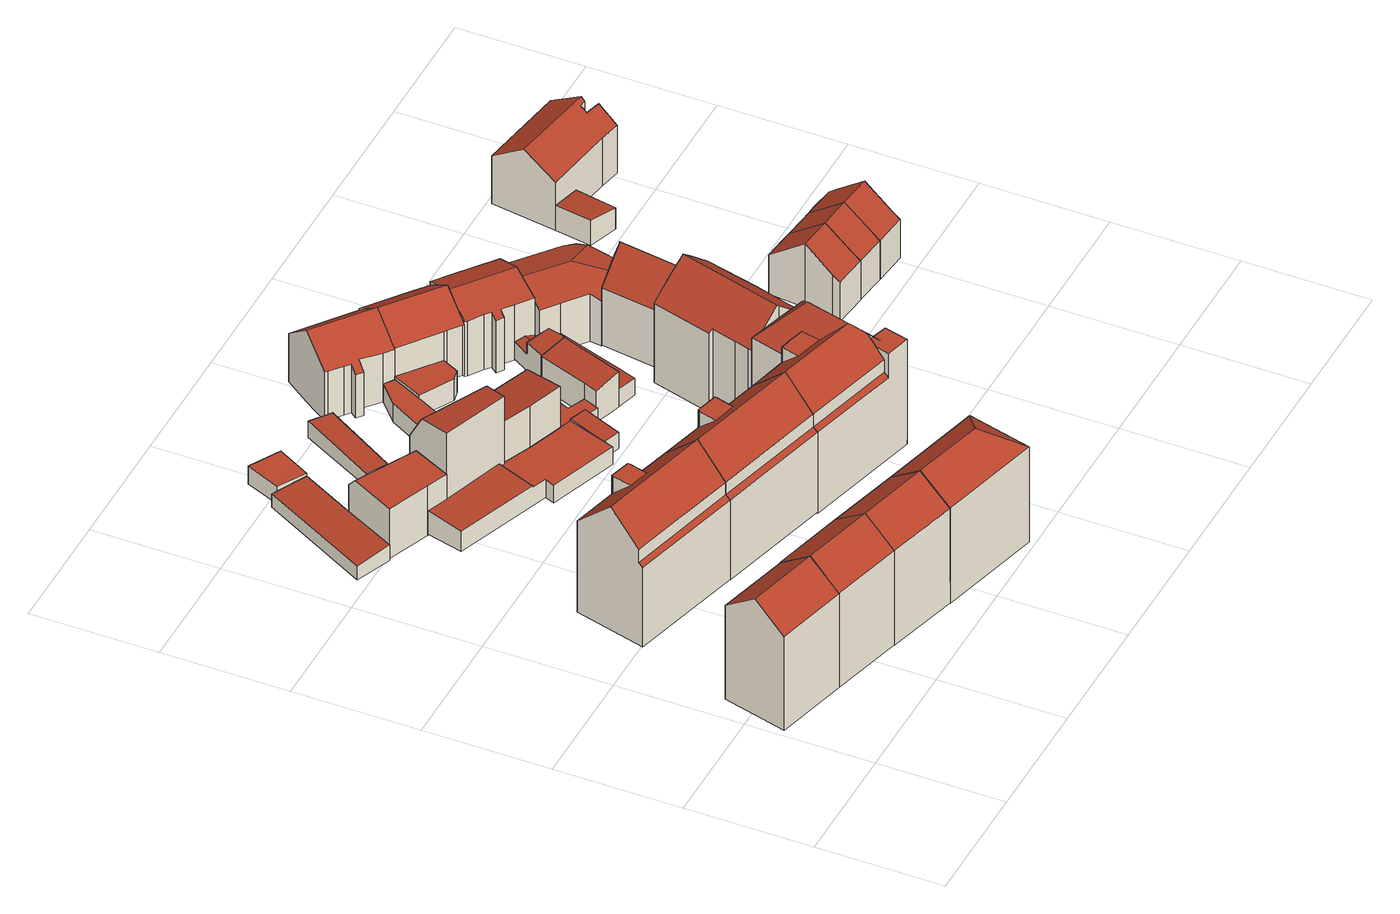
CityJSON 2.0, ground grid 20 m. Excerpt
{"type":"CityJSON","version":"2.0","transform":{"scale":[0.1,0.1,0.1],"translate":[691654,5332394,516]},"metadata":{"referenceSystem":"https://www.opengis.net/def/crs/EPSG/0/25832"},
"CityObjects":{
"building1":{"type":"Building","attributes":{"Gemeindeschluessel":"09162000","HoeheDach":"538.077","HoeheGrund":"517.270","Methode":"1000","NiedrigsteTraufeDesGebaeudes":"534.122","Geometrietyp2DReferenz":"3000","function":"31001_1000","roofType":"3100","measuredHeight":20.81,"storeysAboveGround":5},"geometry":[{"type":"MultiSurface","lod":"2","boundaries":[[[0,1,2,3]],[[3,2,4,5,6]],[[5,4,7,8]],[[6,5,8,9]],[[9,0,3,6]],[[9,8,7,1,0]],[[4,2,1,7]]],"semantics":{"surfaces":[{"type":"WallSurface"},{"type":"RoofSurface"},{"type":"GroundSurface"}],"values":[0,0,1,0,2,0,1]}}]},
"building2":{"type":"Building","attributes":{"Gemeindeschluessel":"09162000","HoeheDach":"538.060","HoeheGrund":"517.260","Methode":"1000","NiedrigsteTraufeDesGebaeudes":"534.163","Geometrietyp2DReferenz":"3000","function":"31001_1000","roofType":"3100","measuredHeight":20.8,"storeysAboveGround":5},"geometry":[{"type":"MultiSurface","lod":"2","boundaries":[[[10,11,4,12]],[[6,3,13,14]],[[11,15,16,4]],[[3,16,15,13]],[[13,15,11,10,14]],[[14,10,12,6]],[[6,12,4,16,3]]],"semantics":{"surfaces":[{"type":"RoofSurface"},{"type":"GroundSurface"},{"type":"WallSurface"}],"values":[0,1,0,2,2,2,2]}}]},
"building3":{"type":"Building","attributes":{"Gemeindeschluessel":"09162000","HoeheDach":"539.350","HoeheGrund":"517.298","Methode":"2000","NiedrigsteTraufeDesGebaeudes":"531.536","Geometrietyp2DReferenz":"3000","function":"31001_1000","roofType":"3100","measuredHeight":22.05,"storeysAboveGround":4},"geometry":[{"type":"MultiSurface","lod":"2","boundaries":[[[17,18,19,20,21,22,23,24]],[[25,26,27,28]],[[26,29,22,21,30,27]],[[31,24,23,32]],[[33,34,35,36]],[[22,29,23]],[[26,25,32,23,29]],[[31,36,35,37,38,17,24]],[[34,39,37,35]],[[33,40,19,18,41,39,34]],[[17,38,41,18]],[[33,36,31,32,25,28,42,40]],[[40,42,30,20,19]],[[20,30,21]],[[30,42,28,27]],[[39,41,38,37]]],"semantics":{"surfaces":[{"type":"RoofSurface"},{"type":"WallSurface"},{"type":"GroundSurface"}],"values":[0,1,0,1,1,1,1,1,0,1,0,2,1,1,1,1]}}]},
"building4":{"type":"Building","attributes":{"Gemeindeschluessel":"09162000","HoeheDach":"538.069","HoeheGrund":"517.170","Methode":"1000","NiedrigsteTraufeDesGebaeudes":"534.179","Geometrietyp2DReferenz":"3000","function":"31001_1000","roofType":"3100","measuredHeight":20.9,"storeysAboveGround":5},"geometry":[{"type":"MultiSurface","lod":"2","boundaries":[[[43,10,11,15,44]],[[45,46,47,48,49]],[[48,47,11,10]],[[49,48,10,43]],[[44,15,46,45]],[[47,46,15,11]],[[43,44,45,49]]],"semantics":{"surfaces":[{"type":"WallSurface"},{"type":"RoofSurface"},{"type":"GroundSurface"}],"values":[0,0,1,0,0,1,2]}}]},
"building5":{"type":"Building","attributes":{"Gemeindeschluessel":"09162000","HoeheDach":"519.203","HoeheGrund":"516.367","Methode":"2000","NiedrigsteTraufeDesGebaeudes":"518.833","Geometrietyp2DReferenz":"3000","function":"31001_2000","roofType":"1000","measuredHeight":2.84},"geometry":[{"type":"MultiSurface","lod":"2","boundaries":[[[50,51,52,53,54,55]],[[52,56,57,53]],[[51,58,56,52]],[[55,59,60,50]],[[53,57,61,54]],[[58,51,50,60]],[[58,60,59,61,57,56]],[[54,61,59,55]]],"semantics":{"surfaces":[{"type":"GroundSurface"},{"type":"WallSurface"},{"type":"RoofSurface"}],"values":[0,1,1,1,1,1,2,1]}}]},
"building6":{"type":"Building","attributes":{"Gemeindeschluessel":"09162000","HoeheDach":"525.680","HoeheGrund":"516.790","Methode":"2000","NiedrigsteTraufeDesGebaeudes":"524.027","Geometrietyp2DReferenz":"3000","function":"31001_2000","roofType":"1000","measuredHeight":8.89,"storeysAboveGround":2},"geometry":[{"type":"MultiSurface","lod":"2","boundaries":[[[62,63,64,65]],[[66,67,68,69,70]],[[71,69,68,72,73]],[[74,75,63,62]],[[76,73,72,75,74]],[[76,74,62,65,66,70,77]],[[68,67,64,63,75,72]],[[65,64,67,66]],[[70,69,71,77]],[[77,71,73,76]]],"semantics":{"surfaces":[{"type":"WallSurface"},{"type":"RoofSurface"},{"type":"GroundSurface"}],"values":[0,0,1,0,0,2,1,0,0,0]}}]},
"building7":{"type":"Building","attributes":{"Gemeindeschluessel":"09162000","HoeheDach":"538.062","HoeheGrund":"517.120","Methode":"1000","NiedrigsteTraufeDesGebaeudes":"534.180","Geometrietyp2DReferenz":"3000","function":"31001_1000","roofType":"3200","measuredHeight":20.94,"storeysAboveGround":5},"geometry":[{"type":"MultiSurface","lod":"2","boundaries":[[[78,79,48,80]],[[81,82,78,80]],[[79,83,84]],[[84,83,46,85]],[[81,80,48,85,46]],[[82,83,79,78]],[[79,84,85,48]],[[81,46,83,82]]],"semantics":{"surfaces":[{"type":"WallSurface"},{"type":"GroundSurface"},{"type":"RoofSurface"}],"values":[0,1,2,2,0,0,2,0]}}]},
"building8":{"type":"Building","attributes":{"Gemeindeschluessel":"09162000","HoeheDach":"539.350","HoeheGrund":"517.195","Methode":"2000","NiedrigsteTraufeDesGebaeudes":"531.535","Geometrietyp2DReferenz":"3000","function":"31001_1000","roofType":"3100","measuredHeight":22.16,"storeysAboveGround":4},"geometry":[{"type":"MultiSurface","lod":"2","boundaries":[[[86,87,88,89]],[[18,41,90,91]],[[92,93,94]],[[95,96,34,39,41,18,19]],[[87,86,97,98]],[[99,90,41,39]],[[87,98,93,92,100,101,88]],[[102,99,39,34]],[[103,104,101,105,106]],[[105,101,100]],[[107,103,106,91,90,99,102]],[[107,102,34,96]],[[18,91,106,105,100,92,94,19]],[[107,96,95,97,86,89,104,103]],[[101,104,89,88]],[[97,95,19,94,93,98]]],"semantics":{"surfaces":[{"type":"WallSurface"},{"type":"RoofSurface"},{"type":"GroundSurface"}],"values":[0,1,0,0,0,0,1,1,0,0,0,0,1,2,0,0]}}]},
"building9":{"type":"Building","attributes":{"Gemeindeschluessel":"09162000","HoeheDach":"519.737","HoeheGrund":"516.510","Methode":"1000","NiedrigsteTraufeDesGebaeudes":"519.737","Geometrietyp2DReferenz":"3000","function":"31001_2000","roofType":"1000","measuredHeight":3.23},"geometry":[{"type":"MultiSurface","lod":"2","boundaries":[[[108,109,110,111,112,113]],[[108,114,115,109]],[[116,117,113,112,111,118]],[[113,117,114,108]],[[114,117,116,118,119,115]],[[115,119,118,111,110,109]]],"semantics":{"surfaces":[{"type":"GroundSurface"},{"type":"WallSurface"},{"type":"RoofSurface"}],"values":[0,1,1,1,2,1]}}]},
"building10":{"type":"Building","attributes":{"Gemeindeschluessel":"09162000","HoeheDach":"521.337","HoeheGrund":"517.143","Methode":"2000","NiedrigsteTraufeDesGebaeudes":"520.291","Geometrietyp2DReferenz":"3000","function":"31001_2000","roofType":"1000","measuredHeight":4.19},"geometry":[{"type":"MultiSurface","lod":"2","boundaries":[[[120,121,122,123]],[[124,125,121,120]],[[126,127,128,129]],[[130,131,132,133]],[[134,132,131,135,136,128,127,137,138,139,140]],[[123,141,142,126,129,143,144,130,133,145,124,120]],[[144,135,131,130]],[[142,137,127,126]],[[141,138,137,142]],[[143,136,135,144]],[[129,128,136,143]],[[139,146,147,140]],[[145,134,140,147,125,124]],[[123,122,146,139,138,141]],[[133,132,134,145]],[[147,146,122,121,125]]],"semantics":{"surfaces":[{"type":"WallSurface"},{"type":"RoofSurface"},{"type":"GroundSurface"}],"values":[0,0,0,0,1,2,0,0,0,0,0,0,0,0,0,1]}}]},
"building11":{"type":"Building","attributes":{"Gemeindeschluessel":"09162000","HoeheDach":"532.960","HoeheGrund":"516.949","Methode":"2000","NiedrigsteTraufeDesGebaeudes":"527.505","Geometrietyp2DReferenz":"3000","function":"31001_2000","roofType":"1000","measuredHeight":16.01,"storeysAboveGround":3},"geometry":[{"type":"MultiSurface","lod":"2","boundaries":[[[148,149,150,151,152]],[[153,154,149,148]],[[155,151,150,156,157]],[[158,155,157,159]],[[150,149,154,156]],[[152,151,155,158]],[[159,153,148,152,158]],[[159,157,156,154,153]]],"semantics":{"surfaces":[{"type":"WallSurface"},{"type":"RoofSurface"},{"type":"GroundSurface"}],"values":[0,0,1,0,1,0,2,0]}}]},
"building12":{"type":"Building","attributes":{"Gemeindeschluessel":"09162000","HoeheDach":"519.698","HoeheGrund":"516.790","Methode":"2000","NiedrigsteTraufeDesGebaeudes":"519.073","Geometrietyp2DReferenz":"3000","function":"51009_1610","roofType":"1000","measuredHeight":2.91},"geometry":[{"type":"MultiSurface","lod":"2","boundaries":[[[160,161,162,163]],[[164,165,166,167]],[[168,167,166,169]],[[170,171,162,161]],[[170,161,160,164,167,168]],[[170,168,169,171]],[[160,163,165,164]],[[169,166,165,163,162,171]]],"semantics":{"surfaces":[{"type":"WallSurface"},{"type":"GroundSurface"},{"type":"RoofSurface"}],"values":[0,0,0,0,1,0,0,2]}}]},
"building13":{"type":"Building","attributes":{"Gemeindeschluessel":"09162000","HoeheDach":"519.480","HoeheGrund":"517.143","Methode":"2000","NiedrigsteTraufeDesGebaeudes":"519.480","Geometrietyp2DReferenz":"3000","function":"31001_2000","roofType":"1000","measuredHeight":2.34},"geometry":[{"type":"MultiSurface","lod":"2","boundaries":[[[172,173,174,175]],[[174,173,176,177]],[[175,174,177,178]],[[179,176,173,172]],[[178,179,172,175]],[[178,177,176,179]]],"semantics":{"surfaces":[{"type":"WallSurface"},{"type":"RoofSurface"},{"type":"GroundSurface"}],"values":[0,1,0,0,2,0]}}]},
"building14":{"type":"Building","attributes":{"Gemeindeschluessel":"09162000","HoeheDach":"528.003","HoeheGrund":"517.080","Methode":"1000","NiedrigsteTraufeDesGebaeudes":"526.448","Geometrietyp2DReferenz":"3000","function":"31001_2000","roofType":"2100","measuredHeight":10.92,"storeysAboveGround":2},"geometry":[{"type":"MultiSurface","lod":"2","boundaries":[[[126,180,181,142]],[[129,182,180,126]],[[142,183,184,185,129,126]],[[183,186,187,184]],[[142,181,186,183]],[[184,187,188,185]],[[185,188,182,129]],[[180,182,188,187,186,181]]],"semantics":{"surfaces":[{"type":"WallSurface"},{"type":"GroundSurface"},{"type":"RoofSurface"}],"values":[0,0,1,0,0,0,0,2]}}]},
"building15":{"type":"Building","attributes":{"Gemeindeschluessel":"09162000","HoeheDach":"520.873","HoeheGrund":"517.370","Methode":"1000","NiedrigsteTraufeDesGebaeudes":"520.293","Geometrietyp2DReferenz":"3000","function":"31001_2000","roofType":"1000","measuredHeight":3.5},"geometry":[{"type":"MultiSurface","lod":"2","boundaries":[[[189,190,191,192]],[[192,193,194,189]],[[194,195,190,189]],[[192,191,196,193]],[[193,196,195,194]],[[190,195,196,191]]],"semantics":{"surfaces":[{"type":"WallSurface"},{"type":"GroundSurface"},{"type":"RoofSurface"}],"values":[0,1,0,0,0,2]}}]},
"building16":{"type":"Building","attributes":{"Gemeindeschluessel":"09162000","HoeheDach":"520.070","HoeheGrund":"516.840","Methode":"1000","NiedrigsteTraufeDesGebaeudes":"520.070","Geometrietyp2DReferenz":"3000","function":"31001_2000","roofType":"1000","measuredHeight":3.23},"geometry":[{"type":"MultiSurface","lod":"2","boundaries":[[[197,198,199,200]],[[201,202,203,204,205,197,200,206]],[[200,199,207,206]],[[208,209,210,207,199,198,211,212]],[[203,202,209,208,212,204]],[[212,211,198,197,205,204]],[[201,210,209,202]],[[206,207,210,201]]],"semantics":{"surfaces":[{"type":"WallSurface"},{"type":"GroundSurface"},{"type":"RoofSurface"}],"values":[0,1,0,2,0,0,0,0]}}]},
"building17":{"type":"Building","attributes":{"Gemeindeschluessel":"09162000","HoeheDach":"539.351","HoeheGrund":"517.034","Methode":"2000","NiedrigsteTraufeDesGebaeudes":"531.535","Geometrietyp2DReferenz":"3000","function":"31001_1000","roofType":"3200","measuredHeight":22.32,"storeysAboveGround":4},"geometry":[{"type":"MultiSurface","lod":"2","boundaries":[[[213,214,215,216]],[[91,217,218,219,220,106]],[[217,221,222,223,215,214,224,225]],[[226,227,228,229]],[[226,230,231,232,233,234,227]],[[235,236,237,230,226,229,238]],[[222,239,240,241,242,243]],[[222,243,244,245,223]],[[246,90,99,247]],[[233,232,248]],[[244,249,213,216,245]],[[222,221,239]],[[237,236,102,99,90,91,106]],[[246,240,221,217,91,90]],[[216,215,223,245]],[[239,221,240]],[[230,237,106,220,250,231]],[[99,102,251,247]],[[219,250,220]],[[235,238,249,244,243,242]],[[236,235,242,241,251,102]],[[218,248,232,231,250,219]],[[217,225,234,233,248,218]],[[225,224,228,227,234]],[[238,229,228,224,214,213,249]],[[241,240,246,247,251]]],"semantics":{"surfaces":[{"type":"WallSurface"},{"type":"RoofSurface"},{"type":"GroundSurface"}],"values":[0,1,1,0,0,2,1,0,0,0,1,0,0,1,0,0,0,1,0,0,0,1,1,1,0,0]}}]},
"building18":{"type":"Building","attributes":{"Gemeindeschluessel":"09162000","HoeheDach":"519.650","HoeheGrund":"516.660","Methode":"2000","NiedrigsteTraufeDesGebaeudes":"519.650","Geometrietyp2DReferenz":"3000","function":"31001_2000","roofType":"1000","measuredHeight":2.99},"geometry":[{"type":"MultiSurface","lod":"2","boundaries":[[[252,253,254,255]],[[256,257,258,259]],[[260,261,262,263]],[[252,255,264,265,266,267,268,269,260,263,256,259]],[[258,257,262,261,270,271,272,273,274,275,254,253]],[[264,275,274,265]],[[267,272,271,268]],[[255,254,275,264]],[[259,258,253,252]],[[263,262,257,256]],[[265,274,273,266]],[[266,273,272,267]],[[269,270,261,260]],[[268,271,270,269]]],"semantics":{"surfaces":[{"type":"WallSurface"},{"type":"GroundSurface"},{"type":"RoofSurface"}],"values":[0,0,0,1,2,0,0,0,0,0,0,0,0,0]}}]},
"building19":{"type":"Building","attributes":{"Gemeindeschluessel":"09162000","HoeheDach":"520.698","HoeheGrund":"516.860","Methode":"1000","NiedrigsteTraufeDesGebaeudes":"520.698","Geometrietyp2DReferenz":"3000","function":"31001_2000","roofType":"1000","measuredHeight":3.84,"storeysAboveGround":1},"geometry":[{"type":"MultiSurface","lod":"2","boundaries":[[[276,277,278,279,280,281]],[[282,283,284,285,276,281]],[[286,287,288,289]],[[289,288,284,283]],[[289,283,282,281,280,279,286]],[[285,284,288,287,278,277,276]],[[279,278,287,286]]],"semantics":{"surfaces":[{"type":"WallSurface"},{"type":"GroundSurface"},{"type":"RoofSurface"}],"values":[0,0,0,0,1,2,0]}}]},
"building20":{"type":"Building","attributes":{"Gemeindeschluessel":"09162000","HoeheDach":"529.586","HoeheGrund":"516.820","Methode":"2000","NiedrigsteTraufeDesGebaeudes":"524.460","Geometrietyp2DReferenz":"3000","function":"31001_1000","roofType":"3100","measuredHeight":12.77,"storeysAboveGround":2},"geometry":[{"type":"MultiSurface","lod":"2","boundaries":[[[290,291,292,293]],[[294,295,296,297]],[[298,206,200,299,300,301,302,303,304,305,290,293,306,307,308,294,297]],[[304,309,310,305]],[[301,311,312,302]],[[312,313,309,304,303,302]],[[314,296,295,315,316,317]],[[308,315,295,294]],[[292,317,316,307,306,293]],[[305,310,291,290]],[[291,310,309,313,312,311,318,319,320,321,314,317,292]],[[206,321,320,200]],[[200,320,319,299]],[[307,316,315,308]],[[301,300,299,319,318,311]],[[321,206,298,297,296,314]]],"semantics":{"surfaces":[{"type":"WallSurface"},{"type":"GroundSurface"},{"type":"RoofSurface"}],"values":[0,0,1,0,0,0,2,0,0,0,2,0,0,0,0,0]}}]},
"building21":{"type":"Building","attributes":{"Gemeindeschluessel":"09162000","HoeheDach":"523.156","HoeheGrund":"516.770","Methode":"1000","NiedrigsteTraufeDesGebaeudes":"522.444","Geometrietyp2DReferenz":"3000","function":"31001_2000","roofType":"1000","measuredHeight":6.39,"storeysAboveGround":2},"geometry":[{"type":"MultiSurface","lod":"2","boundaries":[[[322,323,324,325,326,327]],[[328,329,330,331]],[[332,333,334,335,330,329,336,324,323,322]],[[337,338,331,330,335,334]],[[339,337,334,333,332,322,327]],[[340,336,329,328]],[[325,324,336,340]],[[338,337,339,327,326,325,340,328,331]]],"semantics":{"surfaces":[{"type":"WallSurface"},{"type":"RoofSurface"},{"type":"GroundSurface"}],"values":[0,0,1,0,0,0,0,2]}}]},
"building22":{"type":"Building","attributes":{"Gemeindeschluessel":"09162000","HoeheDach":"529.430","HoeheGrund":"516.750","Methode":"2000","NiedrigsteTraufeDesGebaeudes":"525.735","Geometrietyp2DReferenz":"3000","function":"31001_9998","roofType":"3100","measuredHeight":12.68,"storeysAboveGround":3},"geometry":[{"type":"MultiSurface","lod":"2","boundaries":[[[341,342,343,344,345,206,346,297,347,348,349]],[[350,351,352,297,346,206]],[[343,353,354,344]],[[345,355,350,206]],[[342,341,349,356,357,358]],[[347,359,360,348]],[[342,358,353,343]],[[348,360,356,349]],[[355,354,353,358,357,351,350]],[[297,352,359,347]],[[344,354,355,345]],[[357,356,360,359,352,351]]],"semantics":{"surfaces":[{"type":"GroundSurface"},{"type":"WallSurface"},{"type":"RoofSurface"}],"values":[0,1,1,1,1,1,1,1,2,1,1,2]}}]},
"building23":{"type":"Building","attributes":{"Gemeindeschluessel":"09162000","HoeheDach":"520.106","HoeheGrund":"516.939","Methode":"2000","NiedrigsteTraufeDesGebaeudes":"519.865","Geometrietyp2DReferenz":"3000","function":"31001_2000","roofType":"1000","measuredHeight":3.17},"geometry":[{"type":"MultiSurface","lod":"2","boundaries":[[[361,362,363,364]],[[365,366,367,368,369,363,362]],[[370,367,366,371]],[[372,369,368,373]],[[373,368,367,370]],[[374,365,362,361]],[[371,374,361,364,372,373,370]],[[364,363,369,372]],[[371,366,365,374]]],"semantics":{"surfaces":[{"type":"WallSurface"},{"type":"RoofSurface"},{"type":"GroundSurface"}],"values":[0,1,0,0,0,0,2,0,0]}}]},
"building24":{"type":"Building","attributes":{"Gemeindeschluessel":"09162000","HoeheDach":"536.422","HoeheGrund":"517.040","Methode":"1000","NiedrigsteTraufeDesGebaeudes":"530.962","Geometrietyp2DReferenz":"3000","function":"31001_1000","roofType":"3100","measuredHeight":19.38,"storeysAboveGround":3},"geometry":[{"type":"MultiSurface","lod":"2","boundaries":[[[226,375,376,377]],[[377,376,378,379]],[[380,381,382,383]],[[384,385,386,238]],[[387,388,383,382,389,390]],[[387,390,391,392]],[[388,387,392,384,238,393,229,394,226,377,379,395,396,397,398,399,380,383]],[[394,229,400,401,375,226]],[[401,402,403,404,405,406,378,376,375]],[[393,238,386,407,400,229]],[[396,405,404,397]],[[400,407,386,385,391,390,389,382,381,402,401]],[[398,403,402,399]],[[379,378,406,395]],[[381,380,399,402]],[[397,404,403,398]],[[392,391,385,384]],[[395,406,405,396]]],"semantics":{"surfaces":[{"type":"WallSurface"},{"type":"GroundSurface"},{"type":"RoofSurface"}],"values":[0,0,0,0,0,0,1,0,2,0,0,2,0,0,0,0,0,0]}}]},
"building25":{"type":"Building","attributes":{"Gemeindeschluessel":"09162000","HoeheDach":"523.259","HoeheGrund":"516.720","Methode":"2000","NiedrigsteTraufeDesGebaeudes":"519.655","Geometrietyp2DReferenz":"3000","function":"31001_2000","roofType":"2100","measuredHeight":6.54},"geometry":[{"type":"MultiSurface","lod":"2","boundaries":[[[408,409,410,411,412,413,414]],[[415,416,417,418,419,409,408]],[[420,421,422,423]],[[424,425,416,415,408,414]],[[426,427,411,410]],[[425,428,429,423,422,430,418,417,416]],[[419,418,430,426,410,409]],[[423,429,428,425,424,414,413,412,431,420]],[[430,422,421,427,426]],[[427,421,420,431,412,411]]],"semantics":{"surfaces":[{"type":"WallSurface"},{"type":"RoofSurface"},{"type":"GroundSurface"}],"values":[0,1,0,0,1,0,0,2,1,0]}}]},
"building26":{"type":"Building","attributes":{"Gemeindeschluessel":"09162000","HoeheDach":"528.385","HoeheGrund":"516.550","Methode":"2000","NiedrigsteTraufeDesGebaeudes":"525.841","Geometrietyp2DReferenz":"3000","function":"31001_9998","roofType":"3100","measuredHeight":11.84,"storeysAboveGround":3},"geometry":[{"type":"MultiSurface","lod":"2","boundaries":[[[432,433,434,435,436,437,438,439]],[[440,441,432,439]],[[442,443,444,445]],[[446,447,448,449,435,434]],[[450,451,452,453,454,455,456,442,445,440,439,438,437,436,457,458,459]],[[452,460,461,453]],[[455,462,463,456]],[[436,435,449,457]],[[458,448,447,459]],[[457,449,448,458]],[[452,451,450,459,447,446,464,460]],[[454,465,462,455]],[[441,444,443,463,462,465,461,460,464,446,434,433,432]],[[453,461,465,454]],[[445,444,441,440]],[[456,463,443,442]]],"semantics":{"surfaces":[{"type":"WallSurface"},{"type":"RoofSurface"},{"type":"GroundSurface"}],"values":[0,0,0,1,2,0,0,0,0,0,0,0,1,0,0,0]}}]},
"building27":{"type":"Building","attributes":{"Gemeindeschluessel":"09162000","HoeheDach":"532.264","HoeheGrund":"517.000","Methode":"2000","NiedrigsteTraufeDesGebaeudes":"527.247","Geometrietyp2DReferenz":"3000","function":"31001_9998","roofType":"3100","measuredHeight":15.26,"storeysAboveGround":3},"geometry":[{"type":"MultiSurface","lod":"2","boundaries":[[[466,467,468,469,470,471]],[[383,472,468,467,473,474]],[[398,475,476,477]],[[478,383,474,479,480,380]],[[481,471,470,482,477,476]],[[380,480,483,399]],[[399,483,475,398]],[[472,383,478,380,399,398,477,482,470,469,468]],[[474,473,467,466,484,479]],[[483,480,479,484,466,471,481,476,475]]],"semantics":{"surfaces":[{"type":"WallSurface"},{"type":"GroundSurface"},{"type":"RoofSurface"}],"values":[0,0,0,0,0,0,0,1,2,2]}}]},
"building28":{"type":"Building","attributes":{"Gemeindeschluessel":"09162000","HoeheDach":"527.230","HoeheGrund":"516.810","Methode":"2000","NiedrigsteTraufeDesGebaeudes":"524.767","Geometrietyp2DReferenz":"3000","function":"31001_9998","roofType":"3200","measuredHeight":10.42,"storeysAboveGround":2},"geometry":[{"type":"MultiSurface","lod":"2","boundaries":[[[485,486,487,488]],[[489,490,491,492,493,494]],[[495,496,497,498,499,500]],[[501,502,503,504,505,499,498,497]],[[506,507,508,509,510,511]],[[503,502,501,512,513,490,489,494,514,485,488,515,511,510,509,516,504]],[[516,517,505,504]],[[515,518,506,511]],[[513,512,501,497,496,495,491,490]],[[493,519,486,485,514,494]],[[500,499,505,517,508,507]],[[488,487,518,515]],[[487,486,519,493,492,491,495,500,507,506,518]],[[509,508,517,516]]],"semantics":{"surfaces":[{"type":"WallSurface"},{"type":"RoofSurface"},{"type":"GroundSurface"}],"values":[0,0,1,0,0,2,0,0,0,0,1,0,1,0]}}]},
"building29":{"type":"Building","attributes":{"Gemeindeschluessel":"09162000","HoeheDach":"528.210","HoeheGrund":"516.807","Methode":"2000","NiedrigsteTraufeDesGebaeudes":"523.817","Geometrietyp2DReferenz":"3000","function":"31001_1000","roofType":"3100","measuredHeight":11.4,"storeysAboveGround":3},"geometry":[{"type":"MultiSurface","lod":"2","boundaries":[[[520,521,522,523,524,525]],[[526,525,524,527]],[[522,528,529,530,523]],[[531,521,520,532]],[[533,530,529,534]],[[521,531,535,536,528,522]],[[527,524,523,537]],[[537,523,530,533]],[[532,520,525,526]],[[534,529,528,536]],[[535,531,532,526,527,537,533,534,536]]],"semantics":{"surfaces":[{"type":"RoofSurface"},{"type":"WallSurface"},{"type":"GroundSurface"}],"values":[0,1,0,1,1,1,1,1,1,1,2]}}]},
"building30":{"type":"Building","attributes":{"Gemeindeschluessel":"09162000","HoeheDach":"528.209","HoeheGrund":"516.863","Methode":"2000","NiedrigsteTraufeDesGebaeudes":"523.822","Geometrietyp2DReferenz":"3000","function":"31001_1000","roofType":"3100","measuredHeight":11.35,"storeysAboveGround":3},"geometry":[{"type":"MultiSurface","lod":"2","boundaries":[[[538,539,540,541]],[[521,522,528,542,543,544]],[[540,539,545,528,522]],[[546,545,539,538]],[[547,520,521,544]],[[548,549,550,551]],[[542,528,545,546]],[[550,549,540,522,521,520]],[[551,550,520,547]],[[541,548,551,547,544,543,542,546,538]],[[541,540,549,548]]],"semantics":{"surfaces":[{"type":"WallSurface"},{"type":"RoofSurface"},{"type":"GroundSurface"}],"values":[0,0,1,0,0,0,0,1,0,2,0]}}]},
"building31":{"type":"Building","attributes":{"Gemeindeschluessel":"09162000","HoeheDach":"528.213","HoeheGrund":"516.868","Methode":"2000","NiedrigsteTraufeDesGebaeudes":"523.812","Geometrietyp2DReferenz":"3000","function":"31001_1000","roofType":"3100","measuredHeight":11.35,"storeysAboveGround":3},"geometry":[{"type":"MultiSurface","lod":"2","boundaries":[[[552,553,550,551]],[[541,540,539,538]],[[554,555,553,552]],[[556,557,558,559,539,540]],[[538,539,559,560]],[[561,558,557,562]],[[551,550,549,548]],[[563,556,555,554]],[[548,549,540,541]],[[553,555,556,540,549,550]],[[560,559,558,561]],[[562,557,556,563]],[[562,563,554,552,551,548,541,538,560,561]]],"semantics":{"surfaces":[{"type":"WallSurface"},{"type":"RoofSurface"},{"type":"GroundSurface"}],"values":[0,0,0,1,0,0,0,0,0,1,0,0,2]}}]},
"building32":{"type":"Building","attributes":{"Gemeindeschluessel":"09162000","HoeheDach":"521.208","HoeheGrund":"516.688","Methode":"1000","NiedrigsteTraufeDesGebaeudes":"520.503","Geometrietyp2DReferenz":"3000","function":"31001_2000","roofType":"1000","measuredHeight":4.52},"geometry":[{"type":"MultiSurface","lod":"2","boundaries":[[[564,565,566,567]],[[567,568,569,564]],[[570,571,569,568]],[[565,571,570,566]],[[567,566,570,568]],[[564,569,571,565]]],"semantics":{"surfaces":[{"type":"GroundSurface"},{"type":"WallSurface"},{"type":"RoofSurface"}],"values":[0,1,2,1,1,1]}}]},
"building33":{"type":"Building","attributes":{"Gemeindeschluessel":"09162000","HoeheDach":"528.844","HoeheGrund":"516.723","Methode":"2000","NiedrigsteTraufeDesGebaeudes":"525.161","Geometrietyp2DReferenz":"3000","function":"31001_1000","roofType":"3100","measuredHeight":12.12,"storeysAboveGround":2},"geometry":[{"type":"MultiSurface","lod":"2","boundaries":[[[572,573,574,575]],[[576,577,578,579]],[[580,581,576,579,572,575,582,583,564]],[[581,584,585,577,576]],[[583,586,587,564]],[[584,588,589,585]],[[579,578,573,572]],[[580,588,584,581]],[[564,587,589,588,580]],[[582,575,574,590]],[[585,589,587,586,590,574,573,578,577]],[[582,590,586,583]]],"semantics":{"surfaces":[{"type":"WallSurface"},{"type":"GroundSurface"},{"type":"RoofSurface"}],"values":[0,0,1,0,0,2,0,0,0,0,2,0]}}]}
},
"vertices":[
[30,243,13],[30,243,181],[146,213,181],[146,213,13],[133,161,221],[119,110,181],[119,110,13],[17,191,221],[3,140,181],[3,140,13],
[235,80,182],[249,131,221],[119,110,182],[262,183,13],[235,80,13],[262,183,182],[146,213,182],
[99,450,234],[282,402,234],[297,459,178],[224,479,178],[216,449,207],[182,458,207],[190,488,177],[114,508,177],[191,491,13],[191,491,207],[224,482,207],[224,482,13],[190,488,207],[224,479,207],[114,508,13],[190,488,13],[268,346,13],[268,346,155],[84,394,155],[84,394,13],[86,401,161],[86,401,183],[270,354,161],[297,459,13],[270,354,183],[224,479,13],
[235,80,12],[262,183,12],[378,152,12],[378,152,182],[364,101,221],[351,49,182],[351,49,12],
[59,818,4],[152,992,4],[160,987,4],[203,962,4],[158,877,4],[116,795,4],[160,987,29],[203,962,32],[152,992,28],[116,795,32],[59,818,28],[158,877,32],
[162,875,8],[162,875,80],[250,829,80],[250,829,8],[252,828,8],[252,828,80],[246,815,97],[217,755,97],[217,755,8],[183,768,97],[152,864,97],[116,795,97],[158,877,8],[158,877,80],[116,795,8],[183,768,8],
[518,6,11],[518,6,182],[351,49,11],[378,152,11],[545,109,11],[545,109,182],[480,71,221],[365,101,221],
[371,443,12],[371,443,206],[406,434,206],[406,434,12],[454,306,183],[466,354,234],[361,411,206],[369,440,206],[369,440,178],[297,459,12],[268,346,12],[370,440,12],[370,440,206],[454,306,161],[398,402,206],[406,431,206],[452,298,155],[481,410,12],[406,431,12],[406,431,178],[481,410,179],[452,298,12],
[203,962,5],[160,987,5],[168,1006,5],[183,1042,5],[186,1040,5],[232,1015,5],[203,962,37],[160,987,37],[186,1040,37],[232,1015,37],[183,1042,37],[168,1006,37],
[183,768,11],[183,768,53],[217,755,53],[217,755,11],[168,710,11],[168,710,47],[374,701,11],[374,701,46],[431,681,46],[431,681,11],[427,599,11],[427,599,43],[317,638,43],[317,638,11],[323,653,44],[431,614,44],[450,675,46],[328,720,46],[327,718,46],[317,722,46],[299,662,44],[327,718,11],[328,720,11],[450,675,11],[431,614,11],[323,653,11],[317,722,53],[299,662,47],
[356,776,9],[356,776,115],[344,753,161],[328,720,167],[328,720,9],[252,828,9],[252,828,115],[327,718,167],[241,804,161],[217,755,170],[327,718,9],[217,755,9],
[306,1008,8],[243,890,8],[243,890,31],[306,1008,37],[308,1007,8],[308,1007,37],[333,988,37],[333,988,8],[337,985,8],[337,985,37],[275,872,8],[275,872,31],
[480,516,11],[480,516,35],[467,463,35],[467,463,11],[440,526,35],[427,473,35],[427,473,11],[440,526,11],
[374,701,120],[328,720,120],[431,681,120],[356,776,11],[360,784,11],[462,746,11],[356,776,106],[360,784,105],[462,746,104],
[459,605,14],[459,605,43],[431,614,43],[431,614,14],[450,675,14],[478,665,14],[478,665,49],[450,675,49],
[386,915,8],[386,915,41],[419,946,41],[419,946,8],[411,887,8],[381,827,8],[349,843,8],[349,844,8],[361,869,8],[434,935,8],[434,935,41],[349,843,41],[381,827,41],[411,887,41],[361,869,41],[349,844,41],
[677,425,161],[677,425,178],[647,307,178],[647,307,161],[599,320,233],[578,354,207],[535,366,207],[543,395,179],[611,297,215],[626,294,198],[643,289,178],[676,425,179],[617,390,234],[573,455,10],[573,455,179],[628,439,179],[628,439,10],[556,391,10],[556,391,207],[556,392,207],[556,392,179],[573,454,180],[640,249,10],[452,298,10],[481,410,10],[684,423,10],[611,297,198],[607,281,198],[601,259,198],[640,249,198],[650,287,198],[650,287,155],[643,289,161],[603,267,183],[603,267,161],[585,384,207],[684,423,155],[543,395,207],[601,259,155],
[431,681,7],[431,681,36],[462,746,36],[462,746,7],[478,665,7],[478,665,36],[450,675,36],[450,675,7],[503,660,7],[503,660,36],[502,657,36],[502,657,7],[484,792,7],[505,782,7],[489,746,7],[504,740,7],[484,694,7],[512,682,7],[512,682,36],[484,694,36],[504,740,36],[489,746,36],[505,782,36],[484,792,36],
[411,887,47],[414,893,47],[434,935,47],[434,935,9],[414,893,9],[411,887,9],[450,865,9],[463,858,9],[463,858,47],[450,865,47],[494,888,9],[494,888,47],[481,862,47],[481,862,9],
[351,999,8],[351,999,96],[348,1002,96],[348,1002,8],[426,1066,8],[426,1066,95],[491,1016,95],[491,1016,8],[462,975,8],[391,970,8],[389,967,8],[382,958,8],[372,966,8],[379,975,8],[379,976,8],[371,983,8],[375,1042,8],[404,1083,8],[408,1080,8],[379,976,95],[371,983,95],[382,958,85],[372,966,85],[379,975,94],[462,975,136],[408,1080,95],[404,1083,95],[375,1042,136],[389,967,94],[391,970,97],[419,946,95],[434,935,95],
[503,660,64],[504,661,64],[512,682,65],[512,682,8],[504,661,8],[503,660,8],[546,759,8],[546,759,65],[583,746,71],[583,746,8],[532,650,69],[547,646,71],[547,646,72],[559,678,71],[541,761,64],[547,646,8],[559,678,8],[532,650,8],[541,761,8],
[549,908,8],[520,869,8],[517,871,8],[499,885,8],[494,888,8],[463,976,8],[556,966,8],[573,952,8],[578,948,8],[434,935,97],[463,976,134],[491,1016,98],[517,871,98],[499,885,98],[494,888,98],[578,948,98],[549,908,134],[520,869,98],[556,966,98],[573,952,98],
[579,636,9],[579,636,39],[547,645,41],[547,645,9],[590,668,39],[624,770,39],[598,790,41],[582,746,41],[559,678,41],[598,790,9],[624,770,9],[559,678,9],[582,746,9],[590,668,9],
[573,455,157],[574,461,157],[574,461,10],[581,484,157],[581,484,10],[684,601,10],[684,601,193],[718,590,161],[718,590,10],[686,429,10],[686,429,150],[684,423,150],[705,498,10],[707,510,10],[707,510,152],[705,498,150],[693,454,150],[693,454,10],[682,423,10],[625,440,10],[592,523,10],[587,526,10],[614,623,10],[641,615,10],[671,605,10],[628,439,201],[625,440,204],[671,605,204],[641,615,177],[614,623,152],[587,526,152],[592,523,157],[682,423,152],
[546,759,57],[566,795,57],[566,795,37],[582,821,37],[582,821,7],[566,795,7],[546,759,7],[579,747,71],[583,746,73],[589,763,71],[593,774,70],[580,784,64],[607,802,7],[607,802,38],[598,790,38],[598,790,7],[579,747,7],[583,746,7],[580,784,42],[595,811,42],[589,763,7],[593,774,7],[593,774,37],[595,811,7],
[520,869,103],[522,871,105],[550,910,124],[578,948,105],[578,948,5],[550,910,5],[522,871,5],[520,869,5],[523,866,5],[523,866,103],[554,843,5],[554,843,104],[545,850,104],[545,850,5],[636,843,124],[663,881,105],[602,929,105],[580,946,105],[636,843,5],[608,804,5],[607,802,5],[582,821,5],[565,834,5],[556,825,5],[546,832,5],[580,946,5],[602,929,5],[663,881,5],[607,802,104],[582,821,104],[556,825,99],[546,832,98],[608,804,105],[565,834,104],
[703,717,163],[736,713,127],[736,713,10],[703,717,10],[701,717,10],[701,717,160],[735,705,10],[735,705,127],[718,590,127],[641,615,113],[657,723,112],[657,723,10],[686,601,10],[686,601,163],[684,601,160],[690,719,148],[690,719,10],[671,605,146],[703,715,163],
[659,742,8],[659,742,93],[624,770,93],[624,770,8],[687,719,8],[701,717,8],[701,717,96],[687,719,93],[657,723,88],[657,723,8],[713,716,98],[735,713,93],[736,713,93],[736,715,93],[745,785,102],[693,786,112],[736,713,8],[736,715,8],[745,785,8],[747,804,8],[747,804,96],[607,802,98],[631,836,112],[663,881,93],[663,881,8],[631,836,8],[607,802,8],[735,713,8],[713,716,8],[659,741,8],[598,790,8],[738,820,8],[738,820,93],[598,790,93],[659,741,93],
[898,440,78],[899,452,87],[904,497,122],[851,503,122],[845,458,87],[844,446,78],[844,446,8],[845,458,8],[911,555,78],[894,557,78],[857,561,78],[899,452,8],[898,440,8],[857,561,8],[894,557,8],[904,497,8],[911,555,8],[851,503,8],
[963,549,9],[963,549,78],[956,492,122],[956,492,9],[911,555,9],[904,497,9],[899,452,9],[946,551,78],[946,551,9],[898,440,9],[951,446,9],[951,446,87],[949,434,78],[949,434,9],
[1003,428,9],[1003,428,78],[1004,440,9],[1004,440,87],[1010,486,122],[1015,529,89],[1016,543,78],[978,548,78],[978,548,9],[1016,543,9],[1015,529,9],[1010,486,9],
[858,887,7],[908,879,7],[896,813,7],[849,829,7],[849,829,52],[858,887,52],[896,813,45],[908,879,45],
[989,900,7],[989,900,116],[1015,894,115],[1015,894,7],[1002,909,7],[1002,909,123],[991,910,123],[991,910,7],[874,992,7],[1018,969,7],[1007,862,7],[972,869,7],[1018,969,92],[1004,916,128],[972,869,93],[858,887,92],[874,992,92],[866,939,128],[1007,862,92]
]}
